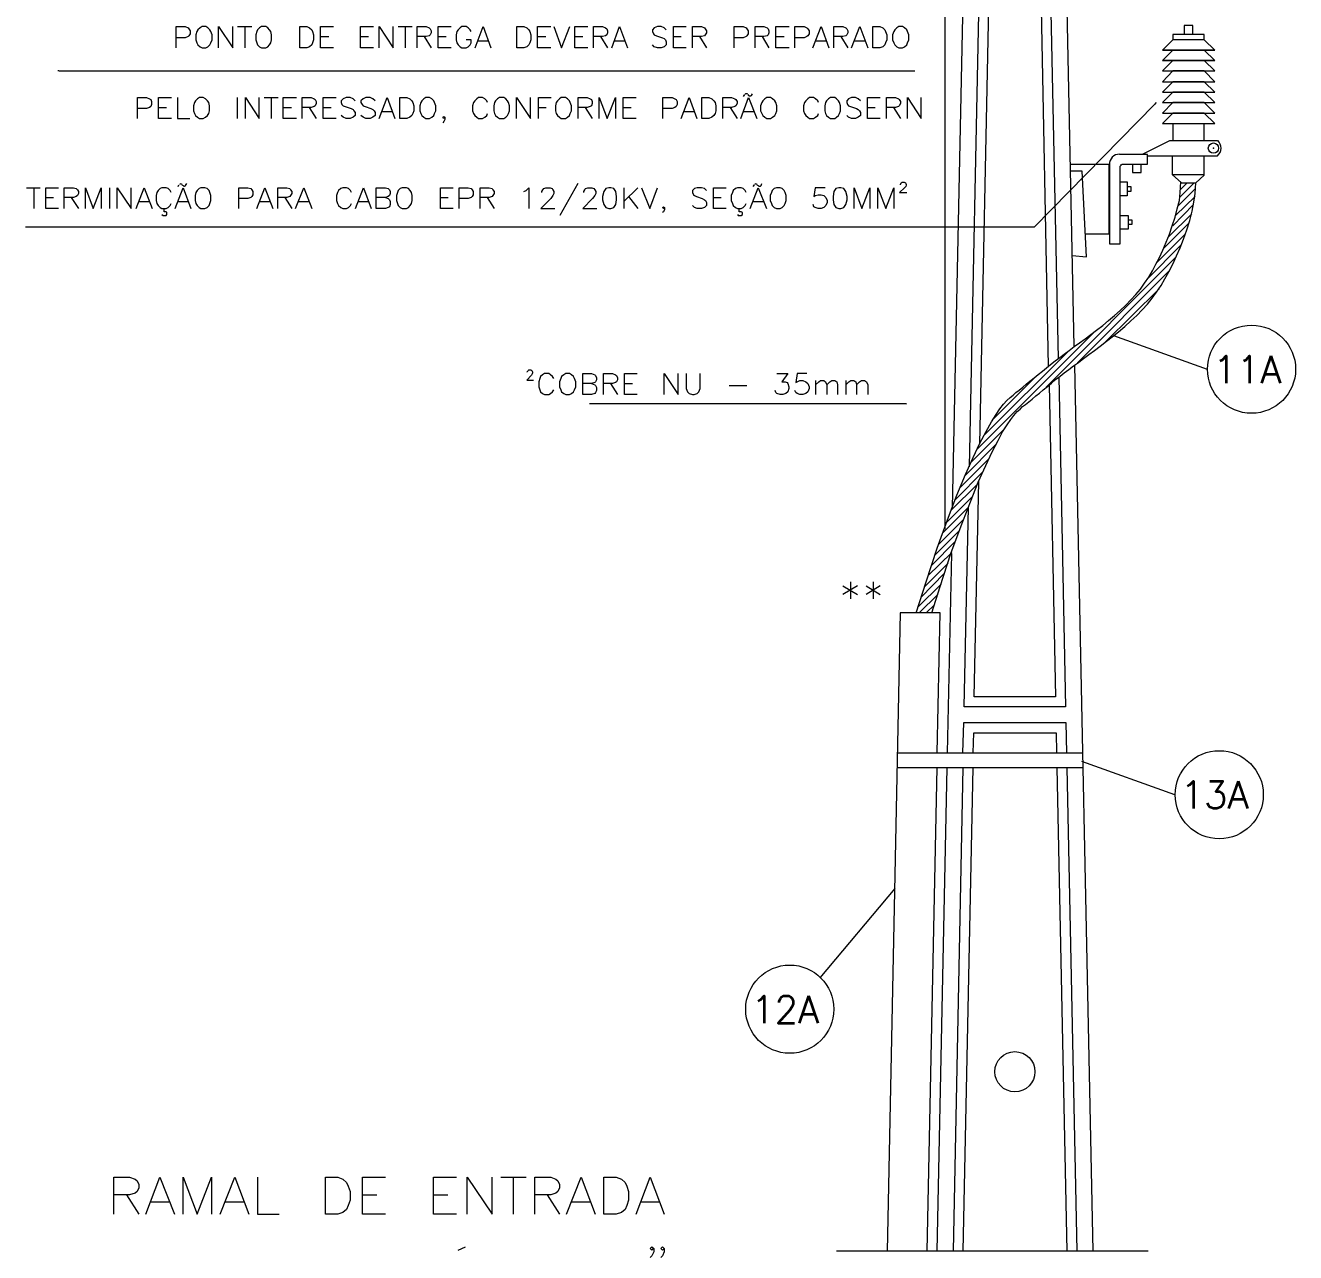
# Model space of a CAD drawing. Header units: inches. Extents: x 5 to 1823, y 18 to 726.
# Drawn here: x 1560.7 to 1625.7, y 491.1 to 553.8 of the extents above; entities that cross this region are included whole.
import ezdxf

# ---------------------------------------------------------------- set-up
doc = ezdxf.new("R2010")
doc.units = ezdxf.units.IN
doc.header["$MEASUREMENT"] = 0
for name, color, linetype in [('PDF_0', 7, 'Continuous'), ('PDF_ENTRADA-ELETRICA', 1, 'Continuous'), ('PDF_Texto', 6, 'Continuous')]:
    doc.layers.add(name, color=color, linetype=linetype)
doc.layers.add('PDF_EL0032', color=7, linetype='Continuous', true_color=0x00dddd)
doc.layers.add('PDF_ENIT-EL00132', color=7, linetype='Continuous', true_color=0x00dddd)
doc.styles.add('PDF RomanS', font='romans__.ttf')

msp = doc.modelspace()

# ---------------------------------------------------------------- linework, layer by layer
at = {"layer": 'PDF_0', "color": 11, "lineweight": 5, "true_color": 0xff7f7f}
for points in [[(1562.467, 551.513), (1562.488, 551.513), (1606.24, 551.513)], [(1618.538, 549.862), (1618.517, 549.82), (1612.336, 543.533), (1607.023, 543.533)], [(1605.753, 534.495), (1605.711, 534.495), (1589.582, 534.495)]]:
    msp.add_lwpolyline(points, dxfattribs=at)
at = {"layer": 'PDF_0', "lineweight": 5}
for points in [[(1565.261, 493.05), (1565.261, 494.955), (1566.065, 494.955), (1566.341, 494.85), (1566.446, 494.765), (1566.531, 494.574), (1566.531, 494.405), (1566.446, 494.215), (1566.341, 494.13), (1566.065, 494.045), (1565.261, 494.045)], [(1566.891, 493.05), (1567.611, 494.955), (1568.351, 493.05)], [(1568.796, 493.05), (1568.796, 494.955), (1569.516, 493.05), (1570.256, 494.955), (1570.256, 493.05)], [(1570.701, 493.05), (1571.442, 494.955), (1572.161, 493.05)], [(1572.606, 494.955), (1572.606, 493.05), (1573.707, 493.05)], [(1579.146, 493.05), (1577.982, 493.05), (1577.982, 494.955), (1579.146, 494.955)], [(1582.787, 493.05), (1581.602, 493.05), (1581.602, 494.955), (1582.787, 494.955)], [(1583.338, 493.05), (1583.338, 494.955), (1584.608, 493.05), (1584.608, 494.955)], [(1585.052, 494.955), (1586.343, 494.955)], [(1585.687, 494.955), (1585.687, 493.05)], [(1586.788, 493.05), (1586.788, 494.955), (1587.613, 494.955), (1587.867, 494.85), (1587.973, 494.765), (1588.058, 494.574), (1588.058, 494.405), (1587.973, 494.215), (1587.867, 494.13), (1587.613, 494.045), (1586.788, 494.045)], [(1588.418, 493.05), (1589.158, 494.955), (1589.878, 493.05)], [(1591.974, 493.05), (1592.693, 494.955), (1593.413, 493.05)], [(1565.896, 494.045), (1566.531, 493.05)], [(1577.982, 494.045), (1578.702, 494.045)], [(1581.602, 494.045), (1582.343, 494.045)], [(1587.423, 494.045), (1588.058, 493.05)], [(1567.166, 493.685), (1568.076, 493.685)], [(1570.976, 493.685), (1571.886, 493.685)], [(1588.693, 493.685), (1589.603, 493.685)], [(1592.249, 493.685), (1593.138, 493.685)], [(1582.872, 491.209), (1583.253, 491.378)], [(1592.884, 491.294), (1592.778, 491.209), (1592.693, 491.294), (1592.778, 491.378), (1592.884, 491.294), (1592.884, 491.124), (1592.778, 490.934), (1592.693, 490.849)], [(1593.413, 491.294), (1593.328, 491.209), (1593.244, 491.294), (1593.328, 491.378), (1593.413, 491.294), (1593.413, 491.124), (1593.328, 490.934), (1593.244, 490.849)]]:
    msp.add_lwpolyline(points, dxfattribs=at)
for points in [[(1576.077, 493.05), (1576.077, 494.955), (1576.712, 494.955), (1576.966, 494.85), (1577.157, 494.68), (1577.241, 494.49), (1577.347, 494.215), (1577.347, 493.77), (1577.241, 493.495), (1577.157, 493.304), (1576.966, 493.135), (1576.712, 493.05)], [(1590.323, 493.05), (1590.323, 494.955), (1590.958, 494.955), (1591.233, 494.85), (1591.423, 494.68), (1591.508, 494.49), (1591.593, 494.215), (1591.593, 493.77), (1591.508, 493.495), (1591.423, 493.304), (1591.233, 493.135), (1590.958, 493.05)]]:
    msp.add_lwpolyline(points, close=True, dxfattribs=at)
at = {"layer": 'PDF_0', "color": 11, "true_color": 0xff7f7f, "transparency": 33554559}
for points in [[(1562.425, 551.555), (1562.382, 551.555), (1562.425, 551.513)], [(1562.382, 551.555), (1562.425, 551.513), (1562.382, 551.513)], [(1562.382, 551.513), (1562.382, 551.492), (1562.425, 551.513)], [(1562.382, 551.492), (1562.425, 551.513), (1562.425, 551.492)], [(1562.467, 551.513), (1562.425, 551.513), (1562.446, 551.555)], [(1562.425, 551.513), (1562.446, 551.555), (1562.425, 551.555)], [(1562.425, 551.513), (1562.425, 551.492), (1562.446, 551.492)], [(1562.446, 551.492), (1562.467, 551.513), (1562.425, 551.513)], [(1618.559, 549.883), (1618.538, 549.904), (1618.517, 549.883)], [(1618.517, 549.883), (1618.538, 549.862), (1618.559, 549.883)], [(1618.559, 549.926), (1618.559, 549.883), (1618.538, 549.904)], [(1618.538, 549.862), (1618.559, 549.883), (1618.559, 549.841)], [(1618.601, 549.904), (1618.559, 549.926), (1618.559, 549.883)], [(1618.601, 549.883), (1618.559, 549.883), (1618.601, 549.904)], [(1618.559, 549.883), (1618.559, 549.841), (1618.601, 549.862)], [(1618.601, 549.862), (1618.601, 549.883), (1618.559, 549.883)], [(1605.795, 534.495), (1605.795, 534.537), (1605.753, 534.516)], [(1605.753, 534.516), (1605.753, 534.495), (1605.795, 534.495)], [(1605.753, 534.495), (1605.795, 534.495), (1605.753, 534.474)], [(1605.795, 534.495), (1605.753, 534.474), (1605.795, 534.453)], [(1605.817, 534.516), (1605.795, 534.495), (1605.795, 534.537)], [(1605.838, 534.495), (1605.817, 534.516), (1605.795, 534.495)], [(1605.795, 534.453), (1605.817, 534.474), (1605.795, 534.495)], [(1605.817, 534.474), (1605.795, 534.495), (1605.838, 534.495)]]:
    msp.add_solid(points, dxfattribs=at)
at = {"layer": 'PDF_EL0032', "lineweight": 5}
msp.add_lwpolyline([(1607.023, 543.533), (1560.731, 543.533)], dxfattribs=at)
msp.add_circle((1623.459, 536.262), 2.254, dxfattribs=at)
at = {"layer": 'PDF_ENIT-EL00132', "lineweight": 5}
for points in [[(1621.205, 536.252), (1616.421, 537.966)], [(1619.533, 514.492), (1614.77, 516.207)], [(1601.393, 505.137), (1605.224, 509.709)]]:
    msp.add_lwpolyline(points, dxfattribs=at)
for centre in [(1621.808, 514.503), (1599.837, 503.539)]:
    msp.add_circle(centre, 2.254, dxfattribs=at)
at = {"layer": 'PDF_ENTRADA-ELETRICA', "lineweight": 5}
for points in [[(1614.389, 537.416), (1613.183, 595.709), (1609.521, 595.709), (1609.013, 570.775)], [(1607.764, 565.187), (1607.764, 528.081)], [(1608.801, 560.805), (1608.145, 529.182)], [(1613.585, 536.802), (1613.162, 556.953), (1609.542, 556.953), (1609.013, 531.278)], [(1613.077, 536.421), (1612.675, 556.445), (1610.029, 556.445), (1609.542, 532.421)], [(1568.436, 552.698), (1568.436, 553.778), (1568.902, 553.778), (1569.05, 553.714), (1569.092, 553.672), (1569.156, 553.566), (1569.156, 553.418), (1569.092, 553.312), (1569.05, 553.27), (1568.902, 553.206), (1568.436, 553.206)], [(1570.616, 552.698), (1570.616, 553.778), (1571.336, 552.698), (1571.336, 553.778)], [(1571.59, 553.778), (1572.31, 553.778)], [(1571.95, 553.778), (1571.95, 552.698)], [(1576.501, 552.698), (1575.823, 552.698), (1575.823, 553.778), (1576.501, 553.778)], [(1578.533, 552.698), (1577.876, 552.698), (1577.876, 553.778), (1578.533, 553.778)], [(1578.829, 552.698), (1578.829, 553.778), (1579.549, 552.698), (1579.549, 553.778)], [(1579.803, 553.778), (1580.522, 553.778)], [(1580.163, 553.778), (1580.163, 552.698)], [(1580.776, 552.698), (1580.776, 553.778), (1581.242, 553.778), (1581.39, 553.714), (1581.433, 553.672), (1581.496, 553.566), (1581.496, 553.46), (1581.433, 553.355), (1581.39, 553.312), (1581.242, 553.27), (1580.776, 553.27)], [(1582.512, 552.698), (1581.856, 552.698), (1581.856, 553.778), (1582.512, 553.778)], [(1583.528, 553.524), (1583.486, 553.609), (1583.38, 553.714), (1583.274, 553.778), (1583.062, 553.778), (1582.978, 553.714), (1582.872, 553.609), (1582.808, 553.524), (1582.766, 553.355), (1582.766, 553.101), (1582.808, 552.952), (1582.872, 552.847), (1582.978, 552.741), (1583.062, 552.698), (1583.274, 552.698), (1583.38, 552.741), (1583.486, 552.847), (1583.528, 552.952), (1583.528, 553.101), (1583.274, 553.101)], [(1583.74, 552.698), (1584.142, 553.778), (1584.544, 552.698)], [(1587.613, 552.698), (1586.936, 552.698), (1586.936, 553.778), (1587.613, 553.778)], [(1587.761, 553.778), (1588.164, 552.698), (1588.587, 553.778)], [(1589.497, 552.698), (1588.841, 552.698), (1588.841, 553.778), (1589.497, 553.778)], [(1589.793, 552.698), (1589.793, 553.778), (1590.259, 553.778), (1590.407, 553.714), (1590.471, 553.672), (1590.513, 553.566), (1590.513, 553.46), (1590.471, 553.355), (1590.407, 553.312), (1590.259, 553.27), (1589.793, 553.27)], [(1590.725, 552.698), (1591.127, 553.778), (1591.529, 552.698)], [(1593.519, 553.609), (1593.413, 553.714), (1593.265, 553.778), (1593.074, 553.778), (1592.905, 553.714), (1592.82, 553.609), (1592.82, 553.524), (1592.863, 553.418), (1592.905, 553.355), (1593.011, 553.312), (1593.328, 553.206), (1593.413, 553.164), (1593.476, 553.101), (1593.519, 552.995), (1593.519, 552.847), (1593.413, 552.741), (1593.265, 552.698), (1593.074, 552.698), (1592.905, 552.741), (1592.82, 552.847)], [(1594.535, 552.698), (1593.879, 552.698), (1593.879, 553.778), (1594.535, 553.778)], [(1594.852, 552.698), (1594.852, 553.778), (1595.318, 553.778), (1595.466, 553.714), (1595.508, 553.672), (1595.572, 553.566), (1595.572, 553.46), (1595.508, 553.355), (1595.466, 553.312), (1595.318, 553.27), (1594.852, 553.27)], [(1596.99, 552.698), (1596.99, 553.778), (1597.456, 553.778), (1597.604, 553.714), (1597.646, 553.672), (1597.71, 553.566), (1597.71, 553.418), (1597.646, 553.312), (1597.604, 553.27), (1597.456, 553.206), (1596.99, 553.206)], [(1598.07, 552.698), (1598.07, 553.778), (1598.514, 553.778), (1598.683, 553.714), (1598.726, 553.672), (1598.768, 553.566), (1598.768, 553.46), (1598.726, 553.355), (1598.683, 553.312), (1598.514, 553.27), (1598.07, 553.27)], [(1599.805, 552.698), (1599.128, 552.698), (1599.128, 553.778), (1599.805, 553.778)], [(1600.102, 552.698), (1600.102, 553.778), (1600.567, 553.778), (1600.715, 553.714), (1600.758, 553.672), (1600.821, 553.566), (1600.821, 553.418), (1600.758, 553.312), (1600.715, 553.27), (1600.567, 553.206), (1600.102, 553.206)], [(1601.012, 552.698), (1601.435, 553.778), (1601.837, 552.698)], [(1602.091, 552.698), (1602.091, 553.778), (1602.557, 553.778), (1602.705, 553.714), (1602.747, 553.672), (1602.811, 553.566), (1602.811, 553.46), (1602.747, 553.355), (1602.705, 553.312), (1602.557, 553.27), (1602.091, 553.27)], [(1603.001, 552.698), (1603.425, 553.778), (1603.827, 552.698)], [(1620.464, 553.376), (1620.464, 553.841), (1620.02, 553.841), (1620.02, 553.376)], [(1575.823, 553.27), (1576.247, 553.27)], [(1577.876, 553.27), (1578.279, 553.27)], [(1581.136, 553.27), (1581.496, 552.698)], [(1581.856, 553.27), (1582.258, 553.27)], [(1583.888, 553.058), (1584.396, 553.058)], [(1586.936, 553.27), (1587.359, 553.27)], [(1588.841, 553.27), (1589.243, 553.27)], [(1590.153, 553.27), (1590.513, 552.698)], [(1590.873, 553.058), (1591.381, 553.058)], [(1593.879, 553.27), (1594.281, 553.27)], [(1595.212, 553.27), (1595.572, 552.698)], [(1598.429, 553.27), (1598.768, 552.698)], [(1599.128, 553.27), (1599.551, 553.27)], [(1601.181, 553.058), (1601.689, 553.058)], [(1602.451, 553.27), (1602.811, 552.698)], [(1603.171, 553.058), (1603.679, 553.058)], [(1621.036, 553.101), (1621.036, 553.376), (1619.427, 553.376), (1619.427, 553.101), (1618.898, 552.571)], [(1621.586, 552.571), (1618.898, 552.571), (1621.586, 552.571), (1621.036, 553.101), (1619.427, 553.101)], [(1621.586, 552.042), (1618.898, 552.042), (1621.586, 552.042), (1621.036, 552.571), (1619.427, 552.571), (1618.898, 552.042)], [(1618.898, 551.513), (1621.586, 551.513)], [(1618.898, 550.963), (1621.586, 550.963)], [(1566.468, 549.079), (1566.468, 550.158), (1566.933, 550.158), (1567.081, 550.095), (1567.145, 550.053), (1567.187, 549.947), (1567.187, 549.799), (1567.145, 549.693), (1567.081, 549.65), (1566.933, 549.587), (1566.468, 549.587)], [(1568.203, 549.079), (1567.547, 549.079), (1567.547, 550.158), (1568.203, 550.158)], [(1568.521, 550.158), (1568.521, 549.079), (1569.135, 549.079)], [(1571.569, 550.158), (1571.569, 549.079)], [(1571.992, 549.079), (1571.992, 550.158), (1572.691, 549.079), (1572.691, 550.158)], [(1572.945, 550.158), (1573.664, 550.158)], [(1573.304, 550.158), (1573.304, 549.079)], [(1574.596, 549.079), (1573.918, 549.079), (1573.918, 550.158), (1574.596, 550.158)], [(1574.892, 549.079), (1574.892, 550.158), (1575.358, 550.158), (1575.506, 550.095), (1575.548, 550.053), (1575.612, 549.947), (1575.612, 549.841), (1575.548, 549.735), (1575.506, 549.693), (1575.358, 549.65), (1574.892, 549.65)], [(1576.628, 549.079), (1575.971, 549.079), (1575.971, 550.158), (1576.628, 550.158)], [(1577.601, 549.989), (1577.495, 550.095), (1577.347, 550.158), (1577.136, 550.158), (1576.987, 550.095), (1576.882, 549.989), (1576.882, 549.904), (1576.924, 549.799), (1576.987, 549.735), (1577.093, 549.693), (1577.39, 549.587), (1577.495, 549.545), (1577.538, 549.481), (1577.601, 549.396), (1577.601, 549.227), (1577.495, 549.142), (1577.347, 549.079), (1577.136, 549.079), (1576.987, 549.142), (1576.882, 549.227)], [(1578.617, 549.989), (1578.511, 550.095), (1578.363, 550.158), (1578.152, 550.158), (1578.003, 550.095), (1577.898, 549.989), (1577.898, 549.904), (1577.961, 549.799), (1578.003, 549.735), (1578.109, 549.693), (1578.406, 549.587), (1578.511, 549.545), (1578.575, 549.481), (1578.617, 549.396), (1578.617, 549.227), (1578.511, 549.142), (1578.363, 549.079), (1578.152, 549.079), (1578.003, 549.142), (1577.898, 549.227)], [(1578.829, 549.079), (1579.231, 550.158), (1579.633, 549.079)], [(1584.375, 549.904), (1584.332, 549.989), (1584.227, 550.095), (1584.121, 550.158), (1583.909, 550.158), (1583.824, 550.095), (1583.719, 549.989), (1583.655, 549.904), (1583.613, 549.735), (1583.613, 549.481), (1583.655, 549.333), (1583.719, 549.227), (1583.824, 549.142), (1583.909, 549.079), (1584.121, 549.079), (1584.227, 549.142), (1584.332, 549.227), (1584.375, 549.333)], [(1585.856, 549.079), (1585.856, 550.158), (1586.576, 549.079), (1586.576, 550.158)], [(1586.978, 549.079), (1586.978, 550.158), (1587.634, 550.158)], [(1589.01, 549.079), (1589.01, 550.158), (1589.476, 550.158), (1589.624, 550.095), (1589.688, 550.053), (1589.73, 549.947), (1589.73, 549.841), (1589.688, 549.735), (1589.624, 549.693), (1589.476, 549.65), (1589.01, 549.65)], [(1590.09, 549.079), (1590.09, 550.158), (1590.492, 549.079), (1590.915, 550.158), (1590.915, 549.079)], [(1591.974, 549.079), (1591.317, 549.079), (1591.317, 550.158), (1591.974, 550.158)], [(1593.349, 549.079), (1593.349, 550.158), (1593.815, 550.158), (1593.963, 550.095), (1594.027, 550.053), (1594.069, 549.947), (1594.069, 549.799), (1594.027, 549.693), (1593.963, 549.65), (1593.815, 549.587), (1593.349, 549.587)], [(1594.281, 549.079), (1594.683, 550.158), (1595.085, 549.079)], [(1596.419, 549.079), (1596.419, 550.158), (1596.863, 550.158), (1597.032, 550.095), (1597.075, 550.053), (1597.138, 549.947), (1597.138, 549.841), (1597.075, 549.735), (1597.032, 549.693), (1596.863, 549.65), (1596.419, 549.65)], [(1597.329, 549.079), (1597.731, 550.158), (1598.154, 549.079)], [(1597.477, 550.201), (1597.54, 550.307)], [(1601.308, 549.904), (1601.266, 549.989), (1601.16, 550.095), (1601.054, 550.158), (1600.842, 550.158), (1600.758, 550.095), (1600.652, 549.989), (1600.588, 549.904), (1600.546, 549.735), (1600.546, 549.481), (1600.588, 549.333), (1600.652, 549.227), (1600.758, 549.142), (1600.842, 549.079), (1601.054, 549.079), (1601.16, 549.142), (1601.266, 549.227), (1601.308, 549.333)], [(1603.446, 549.989), (1603.34, 550.095), (1603.192, 550.158), (1603.001, 550.158), (1602.832, 550.095), (1602.747, 549.989), (1602.747, 549.904), (1602.79, 549.799), (1602.832, 549.735), (1602.938, 549.693), (1603.255, 549.587), (1603.34, 549.545), (1603.404, 549.481), (1603.446, 549.396), (1603.446, 549.227), (1603.34, 549.142), (1603.192, 549.079), (1603.001, 549.079), (1602.832, 549.142), (1602.747, 549.227)], [(1604.462, 549.079), (1603.806, 549.079), (1603.806, 550.158), (1604.462, 550.158)], [(1604.779, 549.079), (1604.779, 550.158), (1605.245, 550.158), (1605.393, 550.095), (1605.436, 550.053), (1605.499, 549.947), (1605.499, 549.841), (1605.436, 549.735), (1605.393, 549.693), (1605.245, 549.65), (1604.779, 549.65)], [(1605.859, 549.079), (1605.859, 550.158), (1606.558, 549.079), (1606.558, 550.158)], [(1567.547, 549.65), (1567.949, 549.65)], [(1573.918, 549.65), (1574.342, 549.65)], [(1575.252, 549.65), (1575.612, 549.079)], [(1575.971, 549.65), (1576.374, 549.65)], [(1578.977, 549.439), (1579.485, 549.439)], [(1582.195, 549.142), (1582.131, 549.079), (1582.089, 549.142), (1582.131, 549.185), (1582.195, 549.142), (1582.195, 549.037), (1582.131, 548.931), (1582.089, 548.867)], [(1586.978, 549.65), (1587.38, 549.65)], [(1589.37, 549.65), (1589.73, 549.079)], [(1591.317, 549.65), (1591.72, 549.65)], [(1594.429, 549.439), (1594.937, 549.439)], [(1596.778, 549.65), (1597.138, 549.079)], [(1597.477, 549.439), (1597.985, 549.439)], [(1603.806, 549.65), (1604.208, 549.65)], [(1605.139, 549.65), (1605.499, 549.079)], [(1619.427, 548.825), (1619.427, 547.936)], [(1621.036, 547.936), (1621.036, 548.825)], [(1621.713, 547.936), (1619.258, 547.936), (1617.861, 547.237)], [(1619.406, 546.221), (1619.871, 545.798), (1620.612, 545.798), (1621.036, 546.179), (1621.036, 547.153)], [(1619.406, 547.153), (1619.406, 546.221), (1621.036, 546.221)], [(1614.199, 546.751), (1616.167, 546.751), (1616.167, 543.173), (1614.961, 543.173)], [(1617.374, 546.751), (1617.374, 546.327), (1617.818, 546.327), (1617.818, 546.751)], [(1614.283, 542.073), (1615.024, 542.009), (1614.791, 546.391), (1614.178, 546.391)], [(1560.795, 545.544), (1561.493, 545.544)], [(1561.155, 545.544), (1561.155, 544.486)], [(1562.425, 544.486), (1561.769, 544.486), (1561.769, 545.544), (1562.425, 545.544)], [(1562.721, 544.486), (1562.721, 545.544), (1563.187, 545.544), (1563.335, 545.502), (1563.398, 545.438), (1563.441, 545.354), (1563.441, 545.248), (1563.398, 545.142), (1563.335, 545.1), (1563.187, 545.036), (1562.721, 545.036)], [(1563.801, 544.486), (1563.801, 545.544), (1564.203, 544.486), (1564.605, 545.544), (1564.605, 544.486)], [(1565.028, 545.544), (1565.028, 544.486)], [(1565.43, 544.486), (1565.43, 545.544), (1566.15, 544.486), (1566.15, 545.544)], [(1566.404, 544.486), (1566.806, 545.544), (1567.208, 544.486)], [(1568.182, 545.29), (1568.14, 545.396), (1568.034, 545.502), (1567.928, 545.544), (1567.716, 545.544), (1567.632, 545.502), (1567.526, 545.396), (1567.462, 545.29), (1567.42, 545.142), (1567.42, 544.888), (1567.462, 544.74), (1567.526, 544.634), (1567.632, 544.528), (1567.716, 544.486), (1567.928, 544.486), (1568.034, 544.528), (1568.14, 544.634), (1568.182, 544.74)], [(1568.394, 544.486), (1568.796, 545.544), (1569.198, 544.486)], [(1568.542, 545.608), (1568.584, 545.692)], [(1568.923, 545.65), (1568.986, 545.756)], [(1571.653, 544.486), (1571.653, 545.544), (1572.119, 545.544), (1572.267, 545.502), (1572.31, 545.438), (1572.373, 545.354), (1572.373, 545.184), (1572.31, 545.1), (1572.267, 545.036), (1572.119, 544.994), (1571.653, 544.994)], [(1572.564, 544.486), (1572.987, 545.544), (1573.389, 544.486)], [(1573.643, 544.486), (1573.643, 545.544), (1574.109, 545.544), (1574.257, 545.502), (1574.299, 545.438), (1574.363, 545.354), (1574.363, 545.248), (1574.299, 545.142), (1574.257, 545.1), (1574.109, 545.036), (1573.643, 545.036)], [(1574.553, 544.486), (1574.977, 545.544), (1575.379, 544.486)], [(1577.411, 545.29), (1577.368, 545.396), (1577.263, 545.502), (1577.157, 545.544), (1576.966, 545.544), (1576.86, 545.502), (1576.755, 545.396), (1576.691, 545.29), (1576.649, 545.142), (1576.649, 544.888), (1576.691, 544.74), (1576.755, 544.634), (1576.86, 544.528), (1576.966, 544.486), (1577.157, 544.486), (1577.263, 544.528), (1577.368, 544.634), (1577.411, 544.74)], [(1577.622, 544.486), (1578.025, 545.544), (1578.427, 544.486)], [(1579.146, 545.036), (1579.295, 544.994), (1579.358, 544.93), (1579.4, 544.846), (1579.4, 544.676), (1579.358, 544.57), (1579.295, 544.528), (1579.146, 544.486), (1578.681, 544.486), (1578.681, 545.544), (1579.146, 545.544), (1579.295, 545.502), (1579.358, 545.438), (1579.4, 545.354), (1579.4, 545.248), (1579.358, 545.142), (1579.295, 545.1), (1579.146, 545.036), (1578.681, 545.036)], [(1582.618, 544.486), (1581.962, 544.486), (1581.962, 545.544), (1582.618, 545.544)], [(1582.914, 544.486), (1582.914, 545.544), (1583.38, 545.544), (1583.528, 545.502), (1583.592, 545.438), (1583.634, 545.354), (1583.634, 545.184), (1583.592, 545.1), (1583.528, 545.036), (1583.38, 544.994), (1582.914, 544.994)], [(1583.994, 544.486), (1583.994, 545.544), (1584.459, 545.544), (1584.608, 545.502), (1584.65, 545.438), (1584.713, 545.354), (1584.713, 545.248), (1584.65, 545.142), (1584.608, 545.1), (1584.459, 545.036), (1583.994, 545.036)], [(1586.237, 545.354), (1586.343, 545.396), (1586.491, 545.544), (1586.491, 544.486)], [(1587.148, 545.29), (1587.148, 545.354), (1587.211, 545.438), (1587.253, 545.502), (1587.359, 545.544), (1587.571, 545.544), (1587.677, 545.502), (1587.719, 545.438), (1587.761, 545.354), (1587.761, 545.248), (1587.719, 545.142), (1587.613, 544.994), (1587.105, 544.486), (1587.825, 544.486)], [(1588.989, 545.756), (1588.079, 544.126)], [(1589.307, 545.29), (1589.307, 545.354), (1589.349, 545.438), (1589.391, 545.502), (1589.497, 545.544), (1589.709, 545.544), (1589.815, 545.502), (1589.857, 545.438), (1589.92, 545.354), (1589.92, 545.248), (1589.857, 545.142), (1589.751, 544.994), (1589.243, 544.486), (1589.963, 544.486)], [(1591.339, 545.544), (1591.339, 544.486)], [(1592.058, 545.544), (1591.339, 544.846)], [(1592.249, 545.544), (1592.672, 544.486), (1593.074, 545.544)], [(1595.572, 545.396), (1595.466, 545.502), (1595.318, 545.544), (1595.106, 545.544), (1594.958, 545.502), (1594.852, 545.396), (1594.852, 545.29), (1594.916, 545.184), (1594.958, 545.142), (1595.064, 545.1), (1595.36, 544.994), (1595.466, 544.93), (1595.53, 544.888), (1595.572, 544.782), (1595.572, 544.634), (1595.466, 544.528), (1595.318, 544.486), (1595.106, 544.486), (1594.958, 544.528), (1594.852, 544.634)], [(1596.588, 544.486), (1595.932, 544.486), (1595.932, 545.544), (1596.588, 545.544)], [(1597.604, 545.29), (1597.562, 545.396), (1597.456, 545.502), (1597.35, 545.544), (1597.159, 545.544), (1597.054, 545.502), (1596.948, 545.396), (1596.905, 545.29), (1596.842, 545.142), (1596.842, 544.888), (1596.905, 544.74), (1596.948, 544.634), (1597.054, 544.528), (1597.159, 544.486), (1597.35, 544.486), (1597.456, 544.528), (1597.562, 544.634), (1597.604, 544.74)], [(1597.816, 544.486), (1598.218, 545.544), (1598.641, 544.486)], [(1597.964, 545.608), (1598.027, 545.692)], [(1601.647, 545.544), (1601.139, 545.544), (1601.075, 545.1), (1601.139, 545.142), (1601.287, 545.184), (1601.435, 545.184), (1601.583, 545.142), (1601.689, 545.036), (1601.753, 544.888), (1601.753, 544.782), (1601.689, 544.634), (1601.583, 544.528), (1601.435, 544.486), (1601.287, 544.486), (1601.139, 544.528), (1601.075, 544.57), (1601.033, 544.676)], [(1603.128, 544.486), (1603.128, 545.544), (1603.531, 544.486), (1603.933, 545.544), (1603.933, 544.486)], [(1604.335, 544.486), (1604.335, 545.544), (1604.758, 544.486), (1605.16, 545.544), (1605.16, 544.486)], [(1605.499, 545.692), (1605.499, 545.713), (1605.52, 545.756), (1605.541, 545.798), (1605.584, 545.819), (1605.69, 545.819), (1605.753, 545.798), (1605.774, 545.756), (1605.795, 545.713), (1605.795, 545.671), (1605.774, 545.608), (1605.711, 545.544), (1605.457, 545.29), (1605.817, 545.29)], [(1606.303, 523.806), (1606.812, 525.393), (1607.383, 527.108), (1607.912, 528.568), (1608.378, 529.817), (1608.822, 530.875), (1609.225, 531.743), (1609.563, 532.484), (1609.881, 533.077), (1610.156, 533.564), (1610.389, 533.945), (1610.579, 534.241), (1610.77, 534.474), (1610.939, 534.664), (1611.108, 534.813), (1611.257, 534.94), (1611.405, 535.067), (1611.574, 535.194), (1611.765, 535.342), (1611.934, 535.49), (1612.124, 535.659), (1612.336, 535.829), (1612.548, 535.998), (1612.759, 536.167), (1612.971, 536.337), (1613.183, 536.506), (1613.416, 536.696), (1613.648, 536.866), (1613.881, 537.035), (1614.135, 537.226), (1614.389, 537.416), (1614.664, 537.607), (1614.94, 537.818), (1615.236, 538.03), (1615.532, 538.263), (1615.85, 538.496), (1616.146, 538.75), (1616.442, 539.004), (1616.739, 539.258), (1617.035, 539.533), (1617.289, 539.808), (1617.543, 540.083), (1617.776, 540.358), (1617.988, 540.655), (1618.199, 540.972), (1618.39, 541.29), (1618.559, 541.628), (1618.75, 541.967), (1618.919, 542.348), (1619.088, 542.75), (1619.258, 543.173), (1619.406, 543.597), (1619.554, 544.041), (1619.66, 544.465), (1619.766, 544.888), (1619.808, 545.29), (1619.85, 545.84)], [(1607.108, 523.806), (1607.531, 525.16), (1608.082, 526.833), (1608.611, 528.251), (1609.076, 529.478), (1609.479, 530.494), (1609.86, 531.341), (1610.198, 532.04), (1610.495, 532.611), (1610.727, 533.056), (1610.96, 533.416), (1611.151, 533.691), (1611.299, 533.902), (1611.468, 534.093), (1611.616, 534.22), (1611.743, 534.347), (1611.892, 534.453), (1612.061, 534.601), (1612.23, 534.728), (1612.421, 534.897), (1612.611, 535.045), (1612.802, 535.215), (1613.013, 535.384), (1613.225, 535.553), (1613.437, 535.744), (1613.67, 535.913), (1613.881, 536.083), (1614.114, 536.252), (1614.347, 536.442), (1614.601, 536.612), (1614.855, 536.802), (1615.13, 537.014), (1615.426, 537.226), (1615.723, 537.437), (1616.04, 537.691), (1616.337, 537.924), (1616.654, 538.178), (1616.972, 538.453), (1617.289, 538.728), (1617.585, 539.004), (1617.861, 539.3), (1618.136, 539.596), (1618.369, 539.893), (1618.601, 540.21), (1618.834, 540.549), (1619.025, 540.887), (1619.236, 541.247), (1619.427, 541.628), (1619.617, 542.052), (1619.808, 542.475), (1619.977, 542.919), (1620.147, 543.385), (1620.295, 543.872), (1620.422, 544.338), (1620.506, 544.803), (1620.57, 545.248), (1620.612, 545.798)], [(1616.739, 545.84), (1617.099, 545.84), (1617.099, 545.121), (1616.739, 545.121)], [(1617.099, 545.608), (1617.289, 545.608), (1617.289, 545.354), (1617.099, 545.354)], [(1619.702, 544.613), (1620.591, 545.502)], [(1619.787, 545.057), (1620.528, 545.798)], [(1619.829, 545.459), (1620.168, 545.798)], [(1561.769, 545.036), (1562.171, 545.036)], [(1563.081, 545.036), (1563.441, 544.486)], [(1566.552, 544.846), (1567.06, 544.846)], [(1568.542, 544.846), (1569.05, 544.846)], [(1572.733, 544.846), (1573.241, 544.846)], [(1574.003, 545.036), (1574.363, 544.486)], [(1574.723, 544.846), (1575.231, 544.846)], [(1577.771, 544.846), (1578.279, 544.846)], [(1581.962, 545.036), (1582.364, 545.036)], [(1584.354, 545.036), (1584.713, 544.486)], [(1591.593, 545.1), (1592.058, 544.486)], [(1593.434, 544.528), (1593.371, 544.486), (1593.328, 544.528), (1593.371, 544.57), (1593.434, 544.528), (1593.434, 544.422), (1593.371, 544.316), (1593.328, 544.274)], [(1595.932, 545.036), (1596.334, 545.036)], [(1597.964, 544.846), (1598.472, 544.846)], [(1619.427, 543.597), (1620.485, 544.676)], [(1619.575, 544.126), (1620.57, 545.1)], [(1567.716, 544.168), (1567.78, 544.126), (1567.928, 544.126), (1567.97, 544.168), (1567.97, 544.274), (1567.928, 544.316), (1567.822, 544.316), (1567.822, 544.486)], [(1597.159, 544.168), (1597.202, 544.126), (1597.35, 544.126), (1597.413, 544.168), (1597.413, 544.274), (1597.35, 544.316), (1597.244, 544.316), (1597.244, 544.486)], [(1616.739, 544.126), (1617.141, 544.126), (1617.141, 543.427), (1616.739, 543.427)], [(1619.215, 543.025), (1620.401, 544.211)], [(1617.141, 543.893), (1617.331, 543.893), (1617.331, 543.66), (1617.141, 543.66)], [(1618.94, 542.411), (1620.252, 543.724)], [(1618.136, 540.887), (1619.85, 542.602)], [(1618.623, 541.734), (1620.062, 543.173)], [(1612.95, 535.342), (1619.575, 541.967)], [(1614.559, 536.591), (1619.236, 541.268)], [(1615.977, 537.649), (1618.728, 540.379)], [(1609.415, 532.167), (1615.469, 538.22)], [(1609.775, 532.886), (1614.072, 537.162)], [(1586.407, 536.104), (1586.407, 536.125), (1586.428, 536.167), (1586.449, 536.188), (1586.491, 536.231), (1586.597, 536.231), (1586.64, 536.188), (1586.661, 536.167), (1586.682, 536.125), (1586.682, 536.083), (1586.661, 536.019), (1586.618, 535.956), (1586.386, 535.702), (1586.724, 535.702)], [(1614.41, 536.464), (1615.342, 491.167)], [(1587.761, 535.786), (1587.698, 535.892), (1587.592, 535.977), (1587.507, 536.04), (1587.296, 536.04), (1587.19, 535.977), (1587.084, 535.892), (1587.042, 535.786), (1586.999, 535.617), (1586.999, 535.363), (1587.042, 535.215), (1587.084, 535.109), (1587.19, 535.024), (1587.296, 534.961), (1587.507, 534.961), (1587.592, 535.024), (1587.698, 535.109), (1587.761, 535.215)], [(1589.688, 535.532), (1589.857, 535.469), (1589.899, 535.426), (1589.942, 535.321), (1589.942, 535.172), (1589.899, 535.067), (1589.857, 535.024), (1589.688, 534.961), (1589.243, 534.961), (1589.243, 536.04), (1589.688, 536.04), (1589.857, 535.977), (1589.899, 535.934), (1589.942, 535.829), (1589.942, 535.723), (1589.899, 535.617), (1589.857, 535.575), (1589.688, 535.532), (1589.243, 535.532)], [(1590.301, 534.961), (1590.301, 536.04), (1590.767, 536.04), (1590.915, 535.977), (1590.979, 535.934), (1591.021, 535.829), (1591.021, 535.723), (1590.979, 535.617), (1590.915, 535.575), (1590.767, 535.532), (1590.301, 535.532)], [(1590.661, 535.532), (1591.021, 534.961)], [(1592.037, 534.961), (1591.381, 534.961), (1591.381, 536.04), (1592.037, 536.04)], [(1591.381, 535.532), (1591.783, 535.532)], [(1593.413, 534.961), (1593.413, 536.04), (1594.133, 534.961), (1594.133, 536.04)], [(1594.535, 536.04), (1594.535, 535.278), (1594.598, 535.109), (1594.683, 535.024), (1594.852, 534.961), (1594.937, 534.961), (1595.106, 535.024), (1595.191, 535.109), (1595.254, 535.278), (1595.254, 536.04)], [(1599.17, 536.04), (1599.742, 536.04), (1599.424, 535.617), (1599.594, 535.617), (1599.699, 535.575), (1599.742, 535.532), (1599.784, 535.363), (1599.784, 535.278), (1599.742, 535.109), (1599.636, 535.024), (1599.488, 534.961), (1599.34, 534.961), (1599.17, 535.024), (1599.128, 535.067), (1599.086, 535.172)], [(1600.715, 536.04), (1600.207, 536.04), (1600.144, 535.575), (1600.207, 535.617), (1600.356, 535.68), (1600.504, 535.68), (1600.652, 535.617), (1600.758, 535.532), (1600.821, 535.363), (1600.821, 535.278), (1600.758, 535.109), (1600.652, 535.024), (1600.504, 534.961), (1600.356, 534.961), (1600.207, 535.024), (1600.144, 535.067), (1600.102, 535.172)], [(1601.16, 535.68), (1601.16, 534.961)], [(1601.16, 535.469), (1601.329, 535.617), (1601.414, 535.68), (1601.583, 535.68), (1601.668, 535.617), (1601.731, 535.469), (1601.731, 534.961)], [(1601.731, 535.469), (1601.88, 535.617), (1601.985, 535.68), (1602.134, 535.68), (1602.239, 535.617), (1602.282, 535.469), (1602.282, 534.961)], [(1602.705, 535.68), (1602.705, 534.961)], [(1602.705, 535.469), (1602.853, 535.617), (1602.959, 535.68), (1603.107, 535.68), (1603.213, 535.617), (1603.255, 535.469), (1603.255, 534.961)], [(1603.255, 535.469), (1603.404, 535.617), (1603.509, 535.68), (1603.658, 535.68), (1603.763, 535.617), (1603.827, 535.469), (1603.827, 534.961)], [(1613.606, 535.871), (1613.945, 519.001), (1608.759, 519.001), (1608.971, 529.203)], [(1613.098, 535.469), (1613.437, 519.509), (1609.267, 519.509), (1609.5, 530.516)], [(1610.241, 533.712), (1612.442, 535.913)], [(1596.736, 535.426), (1597.646, 535.426)], [(1609.098, 531.489), (1610.833, 533.225)], [(1608.801, 530.833), (1610.389, 532.421)], [(1608.547, 530.219), (1610.029, 531.701)], [(1608.314, 529.605), (1609.733, 531.024)], [(1608.082, 529.034), (1609.436, 530.389)], [(1607.87, 528.441), (1609.203, 529.775)], [(1607.658, 527.891), (1608.949, 529.182)], [(1607.468, 527.319), (1608.738, 528.589)], [(1607.277, 526.769), (1608.526, 528.018)], [(1607.087, 526.219), (1608.314, 527.468)], [(1606.896, 525.69), (1608.124, 526.896)], [(1608.103, 526.833), (1607.891, 516.651)], [(1606.558, 524.61), (1607.743, 525.817)], [(1606.727, 525.139), (1607.933, 526.346)], [(1603.298, 525.182), (1602.557, 524.737)], [(1602.557, 525.182), (1603.298, 524.737)], [(1602.938, 525.393), (1602.938, 524.525)], [(1604.462, 525.182), (1603.742, 524.737)], [(1603.742, 525.182), (1604.462, 524.737)], [(1604.102, 525.393), (1604.102, 524.525)], [(1606.388, 524.102), (1607.574, 525.266)], [(1606.452, 523.806), (1607.404, 524.737)], [(1607.383, 516.651), (1607.531, 523.806), (1605.478, 523.806), (1604.822, 491.167)], [(1606.812, 523.806), (1607.235, 524.208)], [(1608.695, 516.651), (1608.738, 518.197), (1613.966, 518.197), (1613.987, 516.651)], [(1609.225, 516.651), (1609.246, 517.667), (1613.458, 517.667), (1613.479, 516.651)], [(1605.33, 516.651), (1614.813, 516.651)], [(1605.33, 515.889), (1614.834, 515.889)], [(1607.362, 515.889), (1606.854, 491.167)], [(1607.87, 515.889), (1607.362, 491.167)], [(1608.695, 515.889), (1608.187, 491.167)], [(1609.203, 515.889), (1608.695, 491.167)], [(1613.5, 515.889), (1614.008, 491.167)], [(1614.008, 515.889), (1614.516, 491.167)], [(1618.178, 491.167), (1602.218, 491.167)]]:
    msp.add_lwpolyline(points, dxfattribs=at)
for points in [[(1569.77, 553.778), (1569.664, 553.714), (1569.558, 553.609), (1569.494, 553.524), (1569.452, 553.355), (1569.452, 553.101), (1569.494, 552.952), (1569.558, 552.847), (1569.664, 552.741), (1569.77, 552.698), (1569.96, 552.698), (1570.066, 552.741), (1570.172, 552.847), (1570.214, 552.952), (1570.278, 553.101), (1570.278, 553.355), (1570.214, 553.524), (1570.172, 553.609), (1570.066, 553.714), (1569.96, 553.778)], [(1572.818, 553.778), (1572.712, 553.714), (1572.606, 553.609), (1572.564, 553.524), (1572.521, 553.355), (1572.521, 553.101), (1572.564, 552.952), (1572.606, 552.847), (1572.712, 552.741), (1572.818, 552.698), (1573.029, 552.698), (1573.135, 552.741), (1573.22, 552.847), (1573.283, 552.952), (1573.326, 553.101), (1573.326, 553.355), (1573.283, 553.524), (1573.22, 553.609), (1573.135, 553.714), (1573.029, 553.778)], [(1574.765, 552.698), (1574.765, 553.778), (1575.125, 553.778), (1575.273, 553.714), (1575.379, 553.609), (1575.421, 553.524), (1575.463, 553.355), (1575.463, 553.101), (1575.421, 552.952), (1575.379, 552.847), (1575.273, 552.741), (1575.125, 552.698)], [(1585.878, 552.698), (1585.878, 553.778), (1586.237, 553.778), (1586.386, 553.714), (1586.491, 553.609), (1586.534, 553.524), (1586.597, 553.355), (1586.597, 553.101), (1586.534, 552.952), (1586.491, 552.847), (1586.386, 552.741), (1586.237, 552.698)], [(1604.081, 552.698), (1604.081, 553.778), (1604.441, 553.778), (1604.589, 553.714), (1604.695, 553.609), (1604.737, 553.524), (1604.801, 553.355), (1604.801, 553.101), (1604.737, 552.952), (1604.695, 552.847), (1604.589, 552.741), (1604.441, 552.698)], [(1605.414, 553.778), (1605.309, 553.714), (1605.203, 553.609), (1605.16, 553.524), (1605.097, 553.355), (1605.097, 553.101), (1605.16, 552.952), (1605.203, 552.847), (1605.309, 552.741), (1605.414, 552.698), (1605.605, 552.698), (1605.711, 552.741), (1605.817, 552.847), (1605.859, 552.952), (1605.922, 553.101), (1605.922, 553.355), (1605.859, 553.524), (1605.817, 553.609), (1605.711, 553.714), (1605.605, 553.778)], [(1619.427, 552.042), (1618.898, 551.513), (1621.586, 551.513), (1621.036, 552.042)], [(1619.427, 551.513), (1618.898, 550.963), (1621.586, 550.963), (1621.036, 551.513)], [(1621.586, 550.434), (1621.036, 550.963), (1619.427, 550.963), (1618.898, 550.434)], [(1619.427, 550.434), (1618.898, 549.904), (1621.586, 549.904), (1621.036, 550.434)], [(1569.643, 550.158), (1569.537, 550.095), (1569.431, 549.989), (1569.389, 549.904), (1569.325, 549.735), (1569.325, 549.481), (1569.389, 549.333), (1569.431, 549.227), (1569.537, 549.142), (1569.643, 549.079), (1569.833, 549.079), (1569.939, 549.142), (1570.045, 549.227), (1570.108, 549.333), (1570.151, 549.481), (1570.151, 549.735), (1570.108, 549.904), (1570.045, 549.989), (1569.939, 550.095), (1569.833, 550.158)], [(1579.887, 549.079), (1579.887, 550.158), (1580.247, 550.158), (1580.395, 550.095), (1580.501, 549.989), (1580.544, 549.904), (1580.607, 549.735), (1580.607, 549.481), (1580.544, 549.333), (1580.501, 549.227), (1580.395, 549.142), (1580.247, 549.079)], [(1581.221, 550.158), (1581.115, 550.095), (1581.009, 549.989), (1580.967, 549.904), (1580.903, 549.735), (1580.903, 549.481), (1580.967, 549.333), (1581.009, 549.227), (1581.115, 549.142), (1581.221, 549.079), (1581.411, 549.079), (1581.517, 549.142), (1581.623, 549.227), (1581.665, 549.333), (1581.729, 549.481), (1581.729, 549.735), (1581.665, 549.904), (1581.623, 549.989), (1581.517, 550.095), (1581.411, 550.158)], [(1584.989, 550.158), (1584.883, 550.095), (1584.777, 549.989), (1584.735, 549.904), (1584.692, 549.735), (1584.692, 549.481), (1584.735, 549.333), (1584.777, 549.227), (1584.883, 549.142), (1584.989, 549.079), (1585.2, 549.079), (1585.306, 549.142), (1585.391, 549.227), (1585.454, 549.333), (1585.497, 549.481), (1585.497, 549.735), (1585.454, 549.904), (1585.391, 549.989), (1585.306, 550.095), (1585.2, 550.158)], [(1588.142, 550.158), (1588.058, 550.095), (1587.952, 549.989), (1587.888, 549.904), (1587.846, 549.735), (1587.846, 549.481), (1587.888, 549.333), (1587.952, 549.227), (1588.058, 549.142), (1588.142, 549.079), (1588.354, 549.079), (1588.46, 549.142), (1588.566, 549.227), (1588.608, 549.333), (1588.672, 549.481), (1588.672, 549.735), (1588.608, 549.904), (1588.566, 549.989), (1588.46, 550.095), (1588.354, 550.158)], [(1595.339, 549.079), (1595.339, 550.158), (1595.699, 550.158), (1595.847, 550.095), (1595.953, 549.989), (1596.016, 549.904), (1596.059, 549.735), (1596.059, 549.481), (1596.016, 549.333), (1595.953, 549.227), (1595.847, 549.142), (1595.699, 549.079)], [(1598.662, 550.158), (1598.556, 550.095), (1598.451, 549.989), (1598.408, 549.904), (1598.345, 549.735), (1598.345, 549.481), (1598.408, 549.333), (1598.451, 549.227), (1598.556, 549.142), (1598.662, 549.079), (1598.853, 549.079), (1598.959, 549.142), (1599.064, 549.227), (1599.128, 549.333), (1599.17, 549.481), (1599.17, 549.735), (1599.128, 549.904), (1599.064, 549.989), (1598.959, 550.095), (1598.853, 550.158)], [(1601.922, 550.158), (1601.816, 550.095), (1601.71, 549.989), (1601.668, 549.904), (1601.626, 549.735), (1601.626, 549.481), (1601.668, 549.333), (1601.71, 549.227), (1601.816, 549.142), (1601.922, 549.079), (1602.134, 549.079), (1602.218, 549.142), (1602.324, 549.227), (1602.388, 549.333), (1602.43, 549.481), (1602.43, 549.735), (1602.388, 549.904), (1602.324, 549.989), (1602.218, 550.095), (1602.134, 550.158)], [(1619.427, 549.904), (1618.898, 549.354), (1621.586, 549.354), (1621.036, 549.904)], [(1621.586, 548.825), (1621.036, 549.354), (1619.427, 549.354), (1618.898, 548.825)], [(1569.706, 545.544), (1569.621, 545.502), (1569.516, 545.396), (1569.452, 545.29), (1569.41, 545.142), (1569.41, 544.888), (1569.452, 544.74), (1569.516, 544.634), (1569.621, 544.528), (1569.706, 544.486), (1569.918, 544.486), (1570.024, 544.528), (1570.129, 544.634), (1570.172, 544.74), (1570.214, 544.888), (1570.214, 545.142), (1570.172, 545.29), (1570.129, 545.396), (1570.024, 545.502), (1569.918, 545.544)], [(1580.014, 545.544), (1579.908, 545.502), (1579.803, 545.396), (1579.76, 545.29), (1579.718, 545.142), (1579.718, 544.888), (1579.76, 544.74), (1579.803, 544.634), (1579.908, 544.528), (1580.014, 544.486), (1580.226, 544.486), (1580.332, 544.528), (1580.417, 544.634), (1580.48, 544.74), (1580.522, 544.888), (1580.522, 545.142), (1580.48, 545.29), (1580.417, 545.396), (1580.332, 545.502), (1580.226, 545.544)], [(1590.577, 545.544), (1590.428, 545.502), (1590.323, 545.354), (1590.259, 545.1), (1590.259, 544.93), (1590.323, 544.676), (1590.428, 544.528), (1590.577, 544.486), (1590.682, 544.486), (1590.831, 544.528), (1590.936, 544.676), (1590.979, 544.93), (1590.979, 545.1), (1590.936, 545.354), (1590.831, 545.502), (1590.682, 545.544)], [(1599.149, 545.544), (1599.043, 545.502), (1598.937, 545.396), (1598.895, 545.29), (1598.832, 545.142), (1598.832, 544.888), (1598.895, 544.74), (1598.937, 544.634), (1599.043, 544.528), (1599.149, 544.486), (1599.34, 544.486), (1599.445, 544.528), (1599.551, 544.634), (1599.594, 544.74), (1599.657, 544.888), (1599.657, 545.142), (1599.594, 545.29), (1599.551, 545.396), (1599.445, 545.502), (1599.34, 545.544)], [(1602.345, 545.544), (1602.197, 545.502), (1602.091, 545.354), (1602.049, 545.1), (1602.049, 544.93), (1602.091, 544.676), (1602.197, 544.528), (1602.345, 544.486), (1602.451, 544.486), (1602.599, 544.528), (1602.705, 544.676), (1602.769, 544.93), (1602.769, 545.1), (1602.705, 545.354), (1602.599, 545.502), (1602.451, 545.544)], [(1588.375, 536.04), (1588.269, 535.977), (1588.164, 535.892), (1588.121, 535.786), (1588.058, 535.617), (1588.058, 535.363), (1588.121, 535.215), (1588.164, 535.109), (1588.269, 535.024), (1588.375, 534.961), (1588.566, 534.961), (1588.672, 535.024), (1588.777, 535.109), (1588.82, 535.215), (1588.883, 535.363), (1588.883, 535.617), (1588.82, 535.786), (1588.777, 535.892), (1588.672, 535.977), (1588.566, 536.04)]]:
    msp.add_lwpolyline(points, close=True, dxfattribs=at)
for points in [[(1597.689, 550.307), (1597.731, 550.264, 0.414364), (1597.879, 550.264), (1597.921, 550.349)], [(1618.136, 547.174), (1621.713, 547.174, 0.454057), (1621.731, 547.952)], [(1616.707, 547.259, 0.414222), (1616.188, 546.729), (1616.188, 542.665), (1616.739, 542.665), (1616.739, 546.645)], [(1616.76, 546.655, -0.414063), (1616.845, 546.751), (1618.136, 546.751), (1618.136, 547.237), (1616.696, 547.237)], [(1568.732, 545.692), (1568.796, 545.65, 0.414364), (1568.937, 545.657)], [(1598.154, 545.692), (1598.218, 545.65, 0.414364), (1598.366, 545.65), (1598.408, 545.756)]]:
    msp.add_lwpolyline(points, format="xyb", dxfattribs=at)
for centre, radius in [((1621.512, 547.566), 0.265), ((1611.352, 500.342), 1.027)]:
    msp.add_circle(centre, radius, dxfattribs=at)
for centre in [(1597.615, 550.254), (1568.68, 545.639), (1598.101, 545.639)]:
    msp.add_arc(centre, 0.0952, 44.98527, 135.01473, dxfattribs=at)
at = {"layer": 'PDF_ENTRADA-ELETRICA', "transparency": 33554559}
for points in [[(1621.48, 547.597), (1621.459, 547.555), (1621.501, 547.555)], [(1621.459, 547.555), (1621.501, 547.555), (1621.48, 547.534)], [(1621.501, 547.555), (1621.501, 547.618), (1621.48, 547.597)], [(1621.501, 547.555), (1621.48, 547.534), (1621.501, 547.513)], [(1621.544, 547.597), (1621.501, 547.555), (1621.501, 547.618)], [(1621.565, 547.555), (1621.544, 547.597), (1621.501, 547.555)], [(1621.501, 547.513), (1621.544, 547.534), (1621.501, 547.555)], [(1621.544, 547.534), (1621.501, 547.555), (1621.565, 547.555)]]:
    msp.add_solid(points, dxfattribs=at)

# ---------------------------------------------------------------- texts
at = {"layer": 'PDF_Texto', "color": 1, "char_height": 1.4, "attachment_point": 7, "style": 'PDF RomanS'}
for s, insert in [('11A', (1621.501, 535.55)), ('13A', (1619.829, 513.802)), ('12A', (1597.858, 502.817))]:
    msp.add_mtext(s, dxfattribs=dict(at, insert=insert))

doc.saveas('drawing.dxf')
